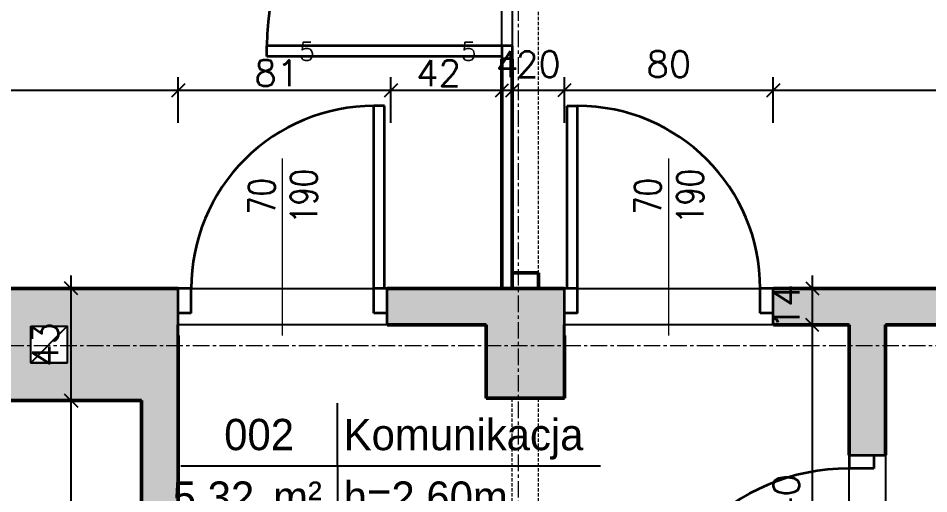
# Model space of a CAD drawing. Header units: centimetres. Extents: x -278 to 5400, y -923 to 511.
# Drawn here: x 239.7 to 588.6, y -78.7 to 103.6 of the extents above; entities that cross this region are included whole.
import ezdxf
from ezdxf.enums import TextEntityAlignment as Align

# ---------------------------------------------------------------- set-up
doc = ezdxf.new("R2010")
doc.units = ezdxf.units.CM
doc.header["$LTSCALE"] = 0.1
doc.linetypes.add('CENTERX2', pattern=[101.6, 63.5, -12.7, 12.7, -12.7])
doc.linetypes.add('HIDDENX2', pattern=[19.05, 12.7, -6.35])
for name, color, linetype, lineweight in [('2DA_DIM_5', 7, 'Continuous', 5), ('2DA_DOOR', 7, 'Continuous', 35), ('2DA_OBV', 252, 'Continuous', 25), ('2DA_OPIS_STOLARKI', 113, 'Continuous', 9), ('2DA_OŚIE', 7, 'Continuous', 0), ('2DA_POMIESZCZENIA', 7, 'Continuous', 25), ('2DA_WAL_ISTN', 31, 'Continuous', 50), ('2DA_WAL_ISTN_NIEWIDOCZNE', 7, 'HIDDENX2', 9), ('CP_DOORON', 253, 'Continuous', 35), ('CP_DOORSILL', 252, 'Continuous', 25)]:
    doc.layers.add(name, color=color, linetype=linetype, lineweight=lineweight)
doc.layers.add('2DA_ROOM', color=1, linetype='Continuous', plot=False)
doc.layers.add('_A_AK_hatch_sciany', color=8, linetype='Continuous', lineweight=5, transparency=0.5)
doc.layers.add('CP_UCSSPEC', color=2, linetype='Continuous')
doc.layers.add('CP_WIPEOUT', color=255, linetype='Continuous')
doc.layers.get('CP_UCSSPEC').off()
doc.styles.add('CP_ATTR', font='ROMANS.SHX')
doc.styles.add('CP_ISOTXT', font='cp_isocp.shx')
doc.styles.add('CP_TXT', font='ROMANS.SHX')
doc.dimstyles.new('CP_ADIM_CM_CM_50', dxfattribs={"dimscale": 5, "dimtxt": 3, "dimasz": 1.5, "dimexe": 1.5, "dimexo": 0, "dimgap": 1.5, "dimtad": 1, "dimtxsty": 'CP_TXT', "dimblk": 'OBLIQUE', "dimcen": 2.5, "dimdle": 1.5, "dimadec": 0, "dimazin": 0, "dimtfac": 1, "dimtix": 1, "dimtmove": 2, "dimatfit": 3, "dimfxl": 1, "dimtvp": 1.5, "dimarcsym": 0})

# ---------------------------------------------------------------- blocks, each defined once
blk = doc.blocks.new('cp_ucs2d')
at = {"layer": 'Defpoints'}
blk.add_line((0, 0), (0, 0), dxfattribs=at)
blk.add_point((0, 0), dxfattribs=at)
blk = doc.blocks.new('Parch_d070_205a_5s35pur')
at = {"layer": 'CP_DOORON'}
blk.add_line((-39, -70), (-35, -70), dxfattribs=at)
blk.add_wipeout([(-40, 18), (40, 18), (40, -4), (-40, -4)]).dxf.layer = 'CP_WIPEOUT'
for p, q in [((-40, 14), (-40, 0)), ((40, 14), (40, 0)), ((-40, 9.5), (-35, 9.5)), ((-40, 9.5), (-40, 0)), ((-35, 9.5), (-35, 0)), ((35, 9.5), (40, 9.5)), ((35, 9.5), (35, 0)), ((40, 9.5), (40, 0)), ((-40, 0), (-35, 0)), ((35, 0), (40, 0))]:
    blk.add_line(p, q)
for p, q in [((-39, 0), (-39, -70)), ((-35, 0), (-35, -70))]:
    blk.add_line(p, q, dxfattribs=at)
blk.add_arc((-35, 0), 70, 270, 0, dxfattribs=at)
at = {"layer": 'CP_DOORSILL'}
for p, q in [((-40, 14), (-40, 14)), ((40, 14), (40, 14)), ((-40, 0), (-40, 0)), ((40, 0), (40, 0))]:
    blk.add_line(p, q, dxfattribs=at)
at = {"layer": 'CP_UCSSPEC'}
blk.add_blockref('cp_ucs2d', (0, 7), dxfattribs=at)
at = {"linetype": 'ByBlock', "style": 'CP_ATTR', "flags": 9}
for tag in ['OTHER', 'PRICE', 'WEIGHT', 'CHARACTER', 'ORDER-NO', 'PRODUCT-TYPE', 'ARTICLE', 'PRODUCER', 'NUMBER', 'GROUP', 'NAME']:
    blk.add_attdef(tag, text='', height=0.00005, dxfattribs=at).set_placement((-0.16, -0.02), align=Align.MIDDLE_LEFT)
blk = doc.blocks.new('Parch_d070_205a_v26t1x')
at = {"layer": 'CP_DOORON'}
blk.add_line((39, -70), (35, -70), dxfattribs=at)
blk.add_wipeout([(-40, 18), (40, 18), (40, -4), (-40, -4)]).dxf.layer = 'CP_WIPEOUT'
for p, q in [((-40, 14), (-40, 0)), ((40, 14), (40, 0)), ((-40, 9.5), (-35, 9.5)), ((-40, 9.5), (-40, 0)), ((-35, 9.5), (-35, 0)), ((35, 9.5), (40, 9.5)), ((35, 9.5), (35, 0)), ((40, 9.5), (40, 0)), ((-40, 0), (-35, 0)), ((35, 0), (40, 0))]:
    blk.add_line(p, q)
for p, q in [((35, 0), (35, -70)), ((39, 0), (39, -70))]:
    blk.add_line(p, q, dxfattribs=at)
blk.add_arc((35, 0), 70, 180, 270, dxfattribs=at)
at = {"layer": 'CP_DOORSILL'}
for p, q in [((-40, 14), (-40, 14)), ((40, 14), (40, 14)), ((-40, 0), (-40, 0)), ((40, 0), (40, 0))]:
    blk.add_line(p, q, dxfattribs=at)
at = {"layer": 'CP_UCSSPEC'}
blk.add_blockref('cp_ucs2d', (0, 7), dxfattribs=at)
at = {"linetype": 'ByBlock', "style": 'CP_ATTR', "flags": 9}
for tag in ['OTHER', 'PRICE', 'WEIGHT', 'CHARACTER', 'ORDER-NO', 'PRODUCT-TYPE', 'ARTICLE', 'PRODUCER', 'NUMBER', 'GROUP', 'NAME']:
    blk.add_attdef(tag, text='', height=0.00005, dxfattribs=at).set_placement((-0.16, -0.02), align=Align.MIDDLE_LEFT)
blk = doc.blocks.new('Parch_d080_205a_f40ypz3')
at = {"layer": 'CP_DOORON'}
blk.add_line((44, -80), (40, -80), dxfattribs=at)
blk.add_wipeout([(-45, 18), (45, 18), (45, -4), (-45, -4)]).dxf.layer = 'CP_WIPEOUT'
for p, q in [((-45, 14), (-45, 0)), ((45, 14), (45, 0)), ((-45, 9.5), (-40, 9.5)), ((-45, 9.5), (-45, 0)), ((-40, 9.5), (-40, 0)), ((40, 9.5), (45, 9.5)), ((40, 9.5), (40, 0)), ((45, 9.5), (45, 0)), ((-45, 0), (-40, 0)), ((40, 0), (45, 0))]:
    blk.add_line(p, q)
for p, q in [((40, 0), (40, -80)), ((44, 0), (44, -80))]:
    blk.add_line(p, q, dxfattribs=at)
blk.add_arc((40, 0), 80, 180, 270, dxfattribs=at)
at = {"layer": 'CP_DOORSILL'}
for p, q in [((-45, 14), (-45, 14)), ((45, 14), (45, 14)), ((-45, 0), (-45, 0)), ((45, 0), (45, 0))]:
    blk.add_line(p, q, dxfattribs=at)
at = {"layer": 'CP_UCSSPEC'}
blk.add_blockref('cp_ucs2d', (0, 7), dxfattribs=at)
at = {"linetype": 'ByBlock', "style": 'CP_ATTR', "flags": 9}
for tag in ['OTHER', 'PRICE', 'WEIGHT', 'CHARACTER', 'ORDER-NO', 'PRODUCT-TYPE', 'ARTICLE', 'PRODUCER', 'NUMBER', 'GROUP', 'NAME']:
    blk.add_attdef(tag, text='', height=0.00005, dxfattribs=at).set_placement((-0.18, -0.02), align=Align.MIDDLE_LEFT)
blk = doc.blocks.new('2da_aoz02a')
blk.add_line((0, -1.261), (0, 4.388))
at = {"linetype": 'ByBlock', "style": 'CP_ATTR', "width": 0.8, "flags": 8}
blk.add_attdef('HEIGHT', text='', height=0.85, rotation=270, dxfattribs=at).set_placement((-0.68, 3.183), align=Align.MIDDLE)
at = {"linetype": 'ByBlock', "style": 'CP_ATTR', "width": 0.8}
blk.add_attdef('WIDTH', text='', height=0.85, rotation=270, dxfattribs=at).set_placement((0.668, 3.183), align=Align.MIDDLE_CENTER)
blk = doc.blocks.new('Parch_d090_205a_5p2hzzv')
at = {"layer": 'CP_DOORON'}
blk.add_line((49, -90), (45, -90), dxfattribs=at)
blk.add_wipeout([(-50, 8), (50, 8), (50, -4), (-50, -4)]).dxf.layer = 'CP_WIPEOUT'
for p, q in [((-50, 4), (-45, 4)), ((-50, 4), (-50, 0)), ((-50, 4), (-50, 0)), ((-45, 4), (-45, 0)), ((45, 4), (50, 4)), ((45, 4), (45, 0)), ((50, 4), (50, 0)), ((50, 4), (50, 0)), ((-50, 0), (-45, 0)), ((45, 0), (50, 0))]:
    blk.add_line(p, q)
for p, q in [((45, 0), (45, -90)), ((49, 0), (49, -90))]:
    blk.add_line(p, q, dxfattribs=at)
blk.add_arc((45, 0), 90, 180, 270, dxfattribs=at)
at = {"layer": 'CP_DOORSILL'}
for p, q in [((-50, 4), (-50, 4)), ((50, 4), (50, 4)), ((-50, 0), (-50, 0)), ((50, 0), (50, 0))]:
    blk.add_line(p, q, dxfattribs=at)
at = {"layer": 'CP_UCSSPEC'}
blk.add_blockref('cp_ucs2d', (0, 2), dxfattribs=at)
at = {"linetype": 'ByBlock', "style": 'CP_ATTR', "flags": 9}
for tag in ['OTHER', 'PRICE', 'WEIGHT', 'CHARACTER', 'ORDER-NO', 'PRODUCT-TYPE', 'ARTICLE', 'PRODUCER', 'NUMBER', 'GROUP', 'NAME']:
    blk.add_attdef(tag, text='', height=0.00005, dxfattribs=at).set_placement((-0.2, -0.02), align=Align.MIDDLE_LEFT)
blk = doc.blocks.new('2arch_d008_140_140_fhhr7o7')
at = {"linetype": 'ByBlock', "style": 'CP_ATTR', "flags": 9}
for tag, p in [('CHARACTER', (-6.97, -0.02)), ('PRODUCER', (-6.97, -0.02)), ('ORDER-NO', (-6.97, -0.02)), ('PRODUCT-TYPE', (-6.97, -0.02)), ('ARTICLE', (-6.97, -0.02)), ('GROUP', (-6.97, -0.02)), ('NUMBER', (-6.97, -0.02)), ('NAME', (-6.97, -0.02)), ('OTHER', (-6.96, -0.02))]:
    blk.add_attdef(tag, text='', height=0.00005, dxfattribs=at).set_placement(p, align=Align.MIDDLE_LEFT)
blk.add_wipeout([(-7, 14.5), (7, 14.5), (7, 28.5), (-7, 28.5)]).dxf.layer = 'CP_WIPEOUT'
for p, q in [((-7, 14.5), (7, 28.5)), ((-7, 14.5), (-7, 14.5)), ((-7, 14.5), (7, 14.5)), ((7, 14.5), (7, 14.5))]:
    blk.add_line(p, q)
blk.add_lwpolyline([(-7, 28.5), (7, 28.5), (7, 14.5), (-7, 14.5)], close=True)
blk = doc.blocks.new('2da_pok06c_6fduy4')
for p, q in [((0, 0), (0, 2)), ((-5, 0), (8.4, 0)), ((0, 0), (0, -0.5)), ((0, -0.5), (0, -2))]:
    blk.add_line(p, q)
at = {"linetype": 'ByBlock', "style": 'CP_ISOTXT'}
blk.add_attdef('NR', text='', height=1, dxfattribs=at).set_placement((-2.5, 1), align=Align.MIDDLE_CENTER)
blk.add_attdef('NAME', (0.2, 0.5), '', height=1, dxfattribs=at)
at = {"style": 'CP_ISOTXT', "flags": 1}
for tag, p in [('UNIT_AIR_IN', (-0.968, 0.395)), ('HEATING', (-0.947, 0.289)), ('AIR_IN', (-0.923, 0.346)), ('UNIT_HEATING', (-0.908, 0.46)), ('HEIGHT', (-0.697, 0.297)), ('AIR_OUT', (-0.672, 0.349)), ('UNIT_AIR_OUT', (-0.607, 0.397)), ('UNIT_LUX', (-0.568, 0.431)), ('UNIT_HEIGHT', (-0.522, 0.455)), ('LUX', (-0.45, 0.3)), ('FLOOR_MAT', (-0.97, 0.229)), ('MAX_USERS', (-0.966, 0.186)), ('TEMP', (-0.612, 0.229)), ('UNIT_MAX_USERS', (-0.58, 0.188)), ('UNIT_TEMP', (-0.431, 0.229))]:
    blk.add_attdef(tag, p, '', height=0.025, dxfattribs=at)
at = {"linetype": 'ByBlock', "style": 'CP_ISOTXT'}
blk.add_attdef('AREA', text='', height=1, dxfattribs=at).set_placement((-2.655, -1.5), align=Align.RIGHT)
blk.add_attdef('UNIT_AREA', text='', height=1, dxfattribs=at).set_placement((-2.053, -1), align=Align.MIDDLE_LEFT)
for tag, p in [('TEXT02', (0.2, -0.5)), ('TEXT06', (0.2, -0.5)), ('0', (0.7, -0.5))]:
    blk.add_attdef(tag, text='', height=1, dxfattribs=at).set_placement(p, align=Align.TOP_LEFT)
blk = doc.blocks.new('_Oblique')
at = {"color": 0, "linetype": 'ByBlock', "lineweight": -2}
blk.add_line((-0.5, -0.5), (0.5, 0.5), dxfattribs=at)
blk = doc.blocks.new('*D275')
at = {"layer": '2DA_DIM_5', "color": 0, "lineweight": -2}
for p, q in [((-1, 51), (-1, 81)), ((301, 63.5), (301, 81)), ((-6, 76), (306, 76))]:
    blk.add_line(p, q, dxfattribs=at)
at = {"layer": 'Defpoints', "color": 0}
for p in [(301, 76), (301, 63.5), (-1, 51)]:
    blk.add_point(p, dxfattribs=at)
at = {"layer": '2DA_DIM_5', "color": 0, "lineweight": -2, "xscale": 5, "yscale": 5, "zscale": 5, "rotation": 180}
blk.add_blockref('_Oblique', (-1, 76), dxfattribs=at)
at = {"layer": '2DA_DIM_5', "color": 0, "lineweight": -2, "xscale": 5, "yscale": 5, "zscale": 5}
blk.add_blockref('_Oblique', (301, 76), dxfattribs=at)
at = {"layer": '2DA_DIM_5', "color": 0, "insert": (150, 86), "char_height": 10, "attachment_point": 5, "style": 'CP_TXT'}
blk.add_mtext('302', dxfattribs=at)
blk = doc.blocks.new('*D276')
at = {"layer": '2DA_DIM_5', "color": 0, "lineweight": -2}
for p, q in [((301, 63.5), (301, 81)), ((382.5, 63.5), (382.5, 81)), ((296, 76), (387.5, 76))]:
    blk.add_line(p, q, dxfattribs=at)
at = {"layer": 'Defpoints', "color": 0}
for p in [(382.5, 76), (301, 63.5), (382.5, 63.5)]:
    blk.add_point(p, dxfattribs=at)
at = {"layer": '2DA_DIM_5', "color": 0, "lineweight": -2, "xscale": 5, "yscale": 5, "zscale": 5, "rotation": 180}
blk.add_blockref('_Oblique', (301, 76), dxfattribs=at)
at = {"layer": '2DA_DIM_5', "color": 0, "lineweight": -2, "xscale": 5, "yscale": 5, "zscale": 5}
blk.add_blockref('_Oblique', (382.5, 76), dxfattribs=at)
at = {"layer": '2DA_DIM_5', "color": 0, "insert": (341.75, 86), "char_height": 10, "attachment_point": 5, "style": 'CP_TXT'}
blk.add_mtext('81{\\A1;{\\H0.7x;\\S5^ ;}}', dxfattribs=at)
blk = doc.blocks.new('*D277')
at = {"layer": '2DA_DIM_5', "color": 0, "lineweight": -2}
for p, q in [((382.5, 63.5), (382.5, 81)), ((425, 63.5), (425, 81)), ((377.5, 76), (430, 76))]:
    blk.add_line(p, q, dxfattribs=at)
at = {"layer": 'Defpoints', "color": 0}
for p in [(425, 76), (382.5, 63.5), (425, 63.5)]:
    blk.add_point(p, dxfattribs=at)
at = {"layer": '2DA_DIM_5', "color": 0, "lineweight": -2, "xscale": 5, "yscale": 5, "zscale": 5, "rotation": 180}
blk.add_blockref('_Oblique', (382.5, 76), dxfattribs=at)
at = {"layer": '2DA_DIM_5', "color": 0, "lineweight": -2, "xscale": 5, "yscale": 5, "zscale": 5}
blk.add_blockref('_Oblique', (425, 76), dxfattribs=at)
at = {"layer": '2DA_DIM_5', "color": 0, "insert": (403.75, 86), "char_height": 10, "attachment_point": 5, "style": 'CP_TXT'}
blk.add_mtext('42{\\A1;{\\H0.7x;\\S5^ ;}}', dxfattribs=at)
blk = doc.blocks.new('*D278')
at = {"layer": '2DA_DIM_5', "color": 0, "lineweight": -2}
for p, q in [((425, 63.5), (425, 81)), ((429, 63.5), (429, 81)), ((420, 76), (434, 76))]:
    blk.add_line(p, q, dxfattribs=at)
at = {"layer": 'Defpoints', "color": 0}
for p in [(429, 76), (425, 63.5), (429, 63.5)]:
    blk.add_point(p, dxfattribs=at)
at = {"layer": '2DA_DIM_5', "color": 0, "lineweight": -2, "xscale": 5, "yscale": 5, "zscale": 5}
blk.add_blockref('_Oblique', (425, 76), dxfattribs=at)
at = {"layer": '2DA_DIM_5', "color": 0, "lineweight": -2, "xscale": 5, "yscale": 5, "zscale": 5, "rotation": 180}
blk.add_blockref('_Oblique', (429, 76), dxfattribs=at)
at = {"layer": '2DA_DIM_5', "color": 0, "insert": (427, 86), "char_height": 10, "attachment_point": 5, "style": 'CP_TXT'}
blk.add_mtext('4', dxfattribs=at)
blk = doc.blocks.new('*D279')
at = {"layer": '2DA_DIM_5', "color": 0, "lineweight": -2}
for p, q in [((429, 63.5), (429, 81)), ((448.98, 63.5), (448.98, 81)), ((424, 76), (453.98, 76))]:
    blk.add_line(p, q, dxfattribs=at)
at = {"layer": 'Defpoints', "color": 0}
for p in [(448.98, 76), (429, 63.5), (448.98, 63.5)]:
    blk.add_point(p, dxfattribs=at)
at = {"layer": '2DA_DIM_5', "color": 0, "lineweight": -2, "xscale": 5, "yscale": 5, "zscale": 5}
blk.add_blockref('_Oblique', (429, 76), dxfattribs=at)
at = {"layer": '2DA_DIM_5', "color": 0, "lineweight": -2, "xscale": 5, "yscale": 5, "zscale": 5, "rotation": 180}
blk.add_blockref('_Oblique', (448.98, 76), dxfattribs=at)
at = {"layer": '2DA_DIM_5', "color": 0, "insert": (438.99, 86), "char_height": 10, "attachment_point": 5, "style": 'CP_TXT'}
blk.add_mtext('20', dxfattribs=at)
blk = doc.blocks.new('*D280')
at = {"layer": '2DA_DIM_5', "color": 0, "lineweight": -2}
for p, q in [((448.98, 63.5), (448.98, 81)), ((528.98, 63.5), (528.98, 81)), ((443.98, 76), (533.98, 76))]:
    blk.add_line(p, q, dxfattribs=at)
at = {"layer": 'Defpoints', "color": 0}
for p in [(528.98, 76), (448.98, 63.5), (528.98, 63.5)]:
    blk.add_point(p, dxfattribs=at)
at = {"layer": '2DA_DIM_5', "color": 0, "lineweight": -2, "xscale": 5, "yscale": 5, "zscale": 5, "rotation": 180}
blk.add_blockref('_Oblique', (448.98, 76), dxfattribs=at)
at = {"layer": '2DA_DIM_5', "color": 0, "lineweight": -2, "xscale": 5, "yscale": 5, "zscale": 5}
blk.add_blockref('_Oblique', (528.98, 76), dxfattribs=at)
at = {"layer": '2DA_DIM_5', "color": 0, "insert": (488.98, 86), "char_height": 10, "attachment_point": 5, "style": 'CP_TXT'}
blk.add_mtext('80', dxfattribs=at)
blk = doc.blocks.new('*D281')
at = {"layer": '2DA_DIM_5', "color": 0, "lineweight": -2}
for p, q in [((528.98, 63.5), (528.98, 81)), ((860, 51), (860, 81)), ((523.98, 76), (865, 76))]:
    blk.add_line(p, q, dxfattribs=at)
at = {"layer": 'Defpoints', "color": 0}
for p in [(860, 76), (528.98, 63.5), (860, 51)]:
    blk.add_point(p, dxfattribs=at)
at = {"layer": '2DA_DIM_5', "color": 0, "lineweight": -2, "xscale": 5, "yscale": 5, "zscale": 5, "rotation": 180}
blk.add_blockref('_Oblique', (528.98, 76), dxfattribs=at)
at = {"layer": '2DA_DIM_5', "color": 0, "lineweight": -2, "xscale": 5, "yscale": 5, "zscale": 5}
blk.add_blockref('_Oblique', (860, 76), dxfattribs=at)
at = {"layer": '2DA_DIM_5', "color": 0, "insert": (694.49, 86), "char_height": 10, "attachment_point": 5, "style": 'CP_TXT'}
blk.add_mtext('331', dxfattribs=at)
blk = doc.blocks.new('*D354')
at = {"layer": '2DA_DIM_5', "color": 0, "lineweight": -2}
for p, q in [((544, -159), (544, -9)), ((556.5, -14), (539, -14)), ((556.5, -154), (539, -154))]:
    blk.add_line(p, q, dxfattribs=at)
at = {"layer": 'Defpoints', "color": 0}
for p in [(544, -14), (556.5, -14), (556.5, -154)]:
    blk.add_point(p, dxfattribs=at)
at = {"layer": '2DA_DIM_5', "color": 0, "lineweight": -2, "xscale": 5, "yscale": 5, "zscale": 5}
for p, rotation in [((544, -14), 90), ((544, -154), 270)]:
    blk.add_blockref('_Oblique', p, dxfattribs=dict(at, rotation=rotation))
at = {"layer": '2DA_DIM_5', "color": 0, "insert": (534, -84), "char_height": 10, "attachment_point": 5, "rotation": 90, "style": 'CP_TXT'}
blk.add_mtext('140', dxfattribs=at)
blk = doc.blocks.new('*D355')
at = {"layer": '2DA_DIM_5', "color": 0, "lineweight": -2}
for p, q in [((544, -19), (544, 5)), ((569, 0), (539, 0)), ((556.5, -14), (539, -14))]:
    blk.add_line(p, q, dxfattribs=at)
at = {"layer": 'Defpoints', "color": 0}
for p in [(544, 0), (569, 0), (556.5, -14)]:
    blk.add_point(p, dxfattribs=at)
at = {"layer": '2DA_DIM_5', "color": 0, "lineweight": -2, "xscale": 5, "yscale": 5, "zscale": 5}
for p, rotation in [((544, 0), 270), ((544, -14), 90)]:
    blk.add_blockref('_Oblique', p, dxfattribs=dict(at, rotation=rotation))
at = {"layer": '2DA_DIM_5', "color": 0, "insert": (534, -7), "char_height": 10, "attachment_point": 5, "rotation": 90, "style": 'CP_TXT'}
blk.add_mtext('14', dxfattribs=at)
blk = doc.blocks.new('*D358')
at = {"layer": '2DA_DIM_5', "color": 0, "lineweight": -2}
for p, q in [((260, -149), (260, -38)), ((272.5, -43), (255, -43)), ((272.5, -144), (255, -144))]:
    blk.add_line(p, q, dxfattribs=at)
at = {"layer": 'Defpoints', "color": 0}
for p in [(260, -43), (272.5, -43), (272.5, -144)]:
    blk.add_point(p, dxfattribs=at)
at = {"layer": '2DA_DIM_5', "color": 0, "lineweight": -2, "xscale": 5, "yscale": 5, "zscale": 5}
for p, rotation in [((260, -43), 90), ((260, -144), 270)]:
    blk.add_blockref('_Oblique', p, dxfattribs=dict(at, rotation=rotation))
at = {"layer": '2DA_DIM_5', "color": 0, "insert": (250, -93.5), "char_height": 10, "attachment_point": 5, "rotation": 90, "style": 'CP_TXT'}
blk.add_mtext('101', dxfattribs=at)
blk = doc.blocks.new('*D359')
at = {"layer": '2DA_DIM_5', "color": 0, "lineweight": -2}
for p, q in [((260, -48), (260, 5)), ((285, 0), (255, 0)), ((272.5, -43), (255, -43))]:
    blk.add_line(p, q, dxfattribs=at)
at = {"layer": 'Defpoints', "color": 0}
for p in [(260, 0), (285, 0), (272.5, -43)]:
    blk.add_point(p, dxfattribs=at)
at = {"layer": '2DA_DIM_5', "color": 0, "lineweight": -2, "xscale": 5, "yscale": 5, "zscale": 5}
for p, rotation in [((260, 0), 90), ((260, -43), 270)]:
    blk.add_blockref('_Oblique', p, dxfattribs=dict(at, rotation=rotation))
at = {"layer": '2DA_DIM_5', "color": 0, "insert": (250, -21.5), "char_height": 10, "attachment_point": 5, "rotation": 90, "style": 'CP_TXT'}
blk.add_mtext('43', dxfattribs=at)
blk = doc.blocks.new('A$C6728AE7A')
at = {"layer": '2DA_OŚIE', "linetype": 'CENTERX2'}
for p, q in [((431.4, -893), (431.4, 470)), ((1014, -22), (-248, -22))]:
    blk.add_line(p, q, dxfattribs=at)

msp = doc.modelspace()

# ---------------------------------------------------------------- hatches: boundary and pattern name
at = {"layer": '_A_AK_hatch_sciany'}
h = msp.add_hatch(color=256, dxfattribs=at)
h.paths.add_polyline_path([(291.5, -144), (301, -144), (301, -42), (301, -18), (301, -14), (301, -9.5), (301, 0), (180.5, 0), (180.5, -14.5), (180.5, -28.5), (166.5, -28.5), (166.5, -14.5), (166.5, 0), (154.5, 0), (154.5, -14.5), (154.5, -28.5), (140.5, -28.5), (140.5, -14.5), (140.5, 0), (132, 0), (-1, 0), (-1, 276), (145, 276), (151, 276), (151, 294.5), (151, 299.5), (151, 318), (-42.5, 318), (-42.5, -8.05), (-28, -8.05), (-28, -14.05), (-1, -14.05), (132, -14.05), (132, -43), (192.5, -43), (192.5, -28.5), (192.5, -14.5), (206.5, -14.5), (206.5, -28.5), (206.5, -43), (287, -43), (287, -144)])
h.paths.add_polyline_path([(232.5, -28.5), (218.5, -28.5), (218.5, -14.5), (232.5, -14.5)], flags=16)
h.paths.add_polyline_path([(258.5, -28.5), (244.5, -28.5), (244.5, -14.5), (258.5, -14.5)], flags=16)
h.paths.add_polyline_path([(328, 276), (334, 276), (465, 276), (471, 276), (471, 294.5), (471, 299.5), (471, 318), (328, 318), (328, 299.5), (328, 294.5)])
h.paths.add_polyline_path([(762.499, -318), (762.499, -336), (902, -336), (902, 318), (648, 318), (648, 299.5), (648, 294.5), (648, 276), (654, 276), (860, 276), (860, 0), (528.983, 0), (528.983, -9.5), (528.983, -14), (557.999, -14), (557.999, -64), (567.499, -64), (571.999, -64), (571.999, -14), (860, -14), (860, -295), (768.499, -295), (762.499, -295), (762.499, -313)])
h.paths.add_polyline_path([(873, 80.147), (873, 94.147), (887, 94.147), (887, 80.147)], flags=16)
h.paths.add_polyline_path([(873, -107.853), (873, -93.853), (887, -93.853), (887, -107.853)], flags=16)
msp.add_hatch(color=256, dxfattribs=at).paths.add_polyline_path([(381, 0), (381, -9.5), (381, -14), (418.983, -14), (418.983, -42), (448.983, -42), (448.983, -14), (448.983, -9.5), (448.983, 0)])

# ---------------------------------------------------------------- linework, layer by layer
at = {"layer": '2DA_ROOM'}
msp.add_lwpolyline([(287, -295), (287, -43), (215, -43), (215, -137), (88, -137), (88, -148), (74, -148), (74, -218), (50.006, -223), (-1, -223), (-1, -295)], close=True, dxfattribs=at)
at = {"layer": '2DA_WAL_ISTN'}
for p, q in [((425, 276), (425, 0)), ((429, 276), (429, 0)), ((439, 6), (429, 6)), ((439, 6), (439, 0)), ((301, 0), (860, 0)), ((301, -14), (418.983, -14)), ((418.983, -14), (418.983, -42)), ((448.983, -14), (448.983, -42)), ((448.983, -14), (557.999, -14)), ((571.999, -14), (860, -14)), ((418.983, -42), (448.983, -42))]:
    msp.add_line(p, q, dxfattribs=at)
for points in [[(301, 0), (132, 0)], [(132, -14.05), (132, -43), (287, -43)], [(301, -42), (301, -14)], [(557.999, -14), (557.999, -154)], [(571.999, -14), (571.999, -295)], [(287, -43), (287, -295)], [(301, -42), (301, -295)]]:
    msp.add_lwpolyline(points, dxfattribs=at)
at = {"layer": '2DA_WAL_ISTN_NIEWIDOCZNE'}
for p, q in [((439, 0), (439, 276)), ((429, -154), (429, -42)), ((439, -154), (439, -42))]:
    msp.add_line(p, q, dxfattribs=at)

# ---------------------------------------------------------------- block references
at = {"layer": '2DA_POMIESZCZENIA', "xscale": 12, "yscale": 12, "zscale": 12}
msp.add_blockref('2da_pok06c_6fduy4', (362, -68), dxfattribs=at).add_auto_attribs({'AREA': '5.32', 'NR': '002', 'NAME': 'Komunikacja', 'UNIT_AREA': 'm²', 'TEXT06': 'h=2,60m'})

# ---------------------------------------------------------------- dimensions: what is measured, and where the dimension line sits
at = {"layer": '2DA_DIM_5'}
dim = msp.add_linear_dim(base=(260, -43), p1=(272.5, -144), p2=(272.5, -43), angle=90, text='101', dimstyle='CP_ADIM_CM_CM_50', override={"dimtxt": 2, "dimasz": 1, "dimexe": 1, "dimgap": 1, "dimdle": 1, "dimtvp": 1}, dxfattribs=at)
dim.commit()
dim.dimension.update_dxf_attribs({"geometry": '*D358', "text_midpoint": (250, -93.5)})

# ---------------------------------------------------------------- next in the draw order: block references
at = {"layer": '2DA_DOOR'}
for name, p, rotation in [('Parch_d090_205a_5p2hzzv', (425, 138), 270), ('Parch_d070_205a_5s35pur', (341, 0), 180), ('Parch_d070_205a_v26t1x', (488.983, 0), 180), ('Parch_d080_205a_f40ypz3', (557.999, -109), 270)]:
    msp.add_blockref(name, p, dxfattribs=dict(at, rotation=rotation))
at = {"layer": '2DA_OBV'}
msp.add_blockref('2arch_d008_140_140_fhhr7o7', (251.5, -43), dxfattribs=at)

# ---------------------------------------------------------------- next in the draw order: linework, layer by layer
at = {"layer": '2DA_ROOM'}
for points in [[(425, 0), (425, 276), (-1, 276), (-1, 0), (132, 0), (301, 0)], [(439, 6), (439, 0), (860, 0), (860, 276), (439, 276), (439, 270), (429, 270), (429, 6)], [(429, -154), (557.999, -154), (557.999, -14), (448.983, -14), (448.983, -42), (429, -42), (418.983, -42), (418.983, -14), (301, -14), (301, -42), (301, -295), (429, -295)], [(860, -14), (571.999, -14), (571.999, -295), (860, -295)]]:
    msp.add_lwpolyline(points, close=True, dxfattribs=at)

# ---------------------------------------------------------------- next in the draw order: block references
at = {"layer": '2DA_OPIS_STOLARKI'}
ref = msp.add_blockref('2da_aoz02a', (341, -2.864), dxfattribs=dict(at, xscale=-12, yscale=12, zscale=12))
ref.add_attrib('WIDTH', '70', dxfattribs={"layer": '0', "linetype": 'ByBlock', "height": 10.2, "rotation": 90, "style": 'CP_ATTR', "width": 0.8}).set_placement((332.989, 35.332), align=Align.MIDDLE_CENTER)
ref.add_attrib('HEIGHT', '190', dxfattribs={"layer": '0', "linetype": 'ByBlock', "height": 10.2, "rotation": 90, "style": 'CP_ATTR', "width": 0.8, "flags": 8}).set_placement((349.156, 35.332), align=Align.MIDDLE)
ref = msp.add_blockref('2da_aoz02a', (488.983, -2.864), dxfattribs=dict(at, xscale=-12, yscale=12, zscale=12))
ref.add_attrib('WIDTH', '70', dxfattribs={"layer": '0', "linetype": 'ByBlock', "height": 10.2, "rotation": 90, "style": 'CP_ATTR', "width": 0.8}).set_placement((480.971, 35.332), align=Align.MIDDLE_CENTER)
ref.add_attrib('HEIGHT', '190', dxfattribs={"layer": '0', "linetype": 'ByBlock', "height": 10.2, "rotation": 90, "style": 'CP_ATTR', "width": 0.8, "flags": 8}).set_placement((497.138, 35.332), align=Align.MIDDLE)
at = {"layer": '2DA_OŚIE'}
msp.add_blockref('A$C6728AE7A', (0, 0), dxfattribs=at)

# ---------------------------------------------------------------- next in the draw order: dimensions: what is measured, and where the dimension line sits
at = {"layer": '2DA_DIM_5'}
for base, p1, p2, text, picture, middle in [((382.5, 76), (301, 63.5), (382.5, 63.5), '81{\\A1;{\\H0.7x;\\S5^ ;}}', '*D276', (341.75, 86)), ((425, 76), (382.5, 63.5), (425, 63.5), '42{\\A1;{\\H0.7x;\\S5^ ;}}', '*D277', (403.75, 86)), ((301, 76), (-1, 51), (301, 63.5), '302', '*D275', (150, 86)), ((429, 76), (425, 63.5), (429, 63.5), '4', '*D278', (427, 86)), ((448.983, 76), (429, 63.5), (448.983, 63.5), '20', '*D279', (438.991, 86)), ((528.983, 76), (448.983, 63.5), (528.983, 63.5), '80', '*D280', (488.983, 86)), ((860, 76), (528.983, 63.5), (860, 51), '331', '*D281', (694.491, 86))]:
    dim = msp.add_linear_dim(base=base, p1=p1, p2=p2, text=text, dimstyle='CP_ADIM_CM_CM_50', override={"dimtxt": 2, "dimasz": 1, "dimexe": 1, "dimgap": 1, "dimdle": 1, "dimtvp": 1}, dxfattribs=at)
    dim.commit()
    dim.dimension.update_dxf_attribs({"geometry": picture, "text_midpoint": middle})
for base, p1, p2, text, picture, middle in [((260, 0), (272.5, -43), (285, 0), '43', '*D359', (250, -21.5)), ((544, 0), (556.5, -14), (569, 0), '14', '*D355', (534, -7)), ((544, -14), (556.5, -154), (556.5, -14), '140', '*D354', (534, -84))]:
    dim = msp.add_linear_dim(base=base, p1=p1, p2=p2, angle=90, text=text, dimstyle='CP_ADIM_CM_CM_50', override={"dimtxt": 2, "dimasz": 1, "dimexe": 1, "dimgap": 1, "dimdle": 1, "dimtvp": 1}, dxfattribs=at)
    dim.commit()
    dim.dimension.update_dxf_attribs({"geometry": picture, "text_midpoint": middle})

doc.saveas('drawing.dxf')
